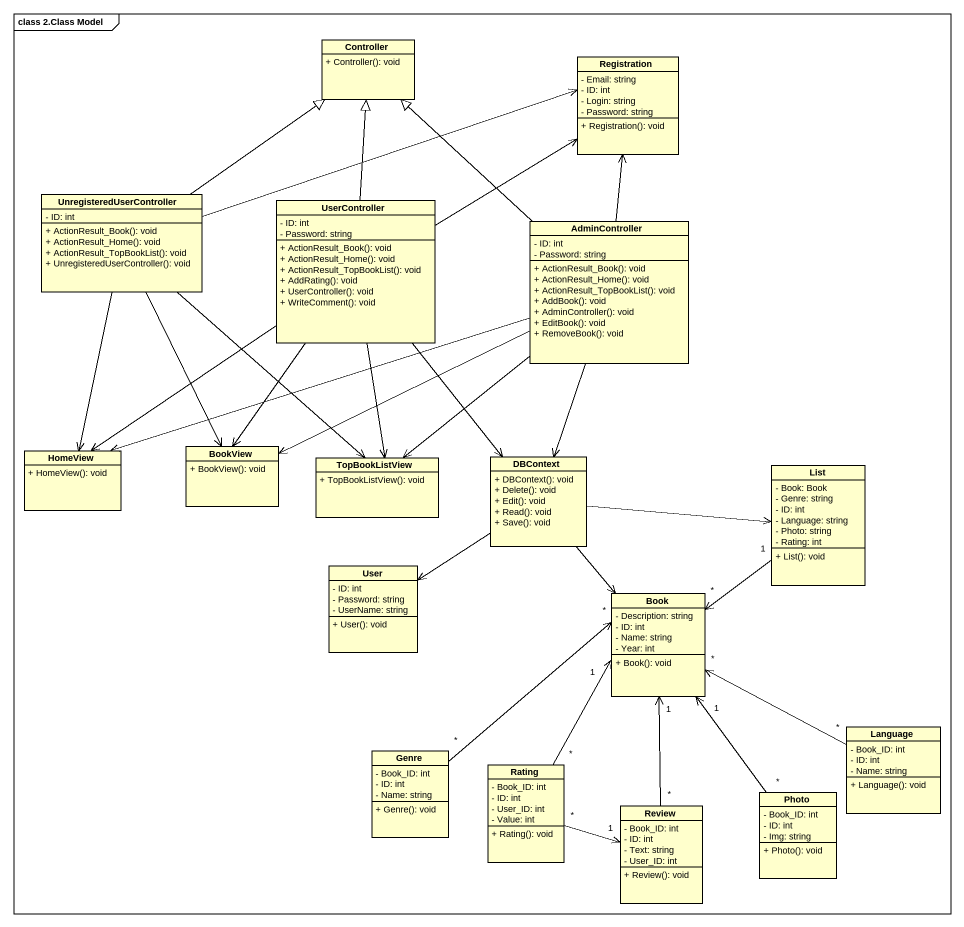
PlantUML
@startuml
mainframe class 2.Class Model
hide circle
hide empty members
skinparam classAttributeIconSize 0
class Controller {
  + Controller(): void
}
class Registration {
  - Email: string
  - ID: int
  - Login: string
  - Password: string
  + Registration(): void
}
class UnregisteredUserController {
  - ID: int
  + ActionResult_Book(): void
  + ActionResult_Home(): void
  + ActionResult_TopBookList(): void
  + UnregisteredUserController(): void
}
class UserController {
  - ID: int
  - Password: string
  + ActionResult_Book(): void
  + ActionResult_Home(): void
  + ActionResult_TopBookList(): void
  + AddRating(): void
  + UserController(): void
  + WriteComment(): void
}
class AdminController {
  - ID: int
  - Password: string
  + ActionResult_Book(): void
  + ActionResult_Home(): void
  + ActionResult_TopBookList(): void
  + AddBook(): void
  + AdminController(): void
  + EditBook(): void
  + RemoveBook(): void
}
class HomeView {
  + HomeView(): void
}
class BookView {
  + BookView(): void
}
class TopBookListView {
  + TopBookListView(): void
}
class DBContext {
  + DBContext(): void
  + Delete(): void
  + Edit(): void
  + Read(): void
  + Save(): void
}
class List {
  - Book: Book
  - Genre: string
  - ID: int
  - Language: string
  - Photo: string
  - Rating: int
  + List(): void
}
class User {
  - ID: int
  - Password: string
  - UserName: string
  + User(): void
}
class Book {
  - Description: string
  - ID: int
  - Name: string
  - Year: int
  + Book(): void
}
class Language {
  - Book_ID: int
  - ID: int
  - Name: string
  + Language(): void
}
class Genre {
  - Book_ID: int
  - ID: int
  - Name: string
  + Genre(): void
}
class Rating {
  - Book_ID: int
  - ID: int
  - User_ID: int
  - Value: int
  + Rating(): void
}
class Photo {
  - Book_ID: int
  - ID: int
  - Img: string
  + Photo(): void
}
class Review {
  - Book_ID: int
  - ID: int
  - Text: string
  - User_ID: int
  + Review(): void
}
UnregisteredUserController -up-|> Controller
UnregisteredUserController -right-> Registration
UnregisteredUserController --> HomeView
UnregisteredUserController --> BookView
UnregisteredUserController --> TopBookListView
UserController -up-|> Controller
UserController -up-> Registration
UserController --> HomeView
UserController --> BookView
UserController --> TopBookListView
UserController --> DBContext
AdminController -up-|> Controller
AdminController -up-> Registration
AdminController -left-> HomeView
AdminController -left-> BookView
AdminController --> TopBookListView
AdminController --> DBContext
DBContext -right-> List
DBContext --> User
DBContext --> Book
List "1" --> "*" Book
Language "*" -left-> "*" Book
Genre "*" -up-> "*" Book
Rating "*" -up-> "1" Book
Rating "*" -right-> "1" Review
Photo "*" -up-> "1" Book
Review "*" -up-> "1" Book
@enduml
